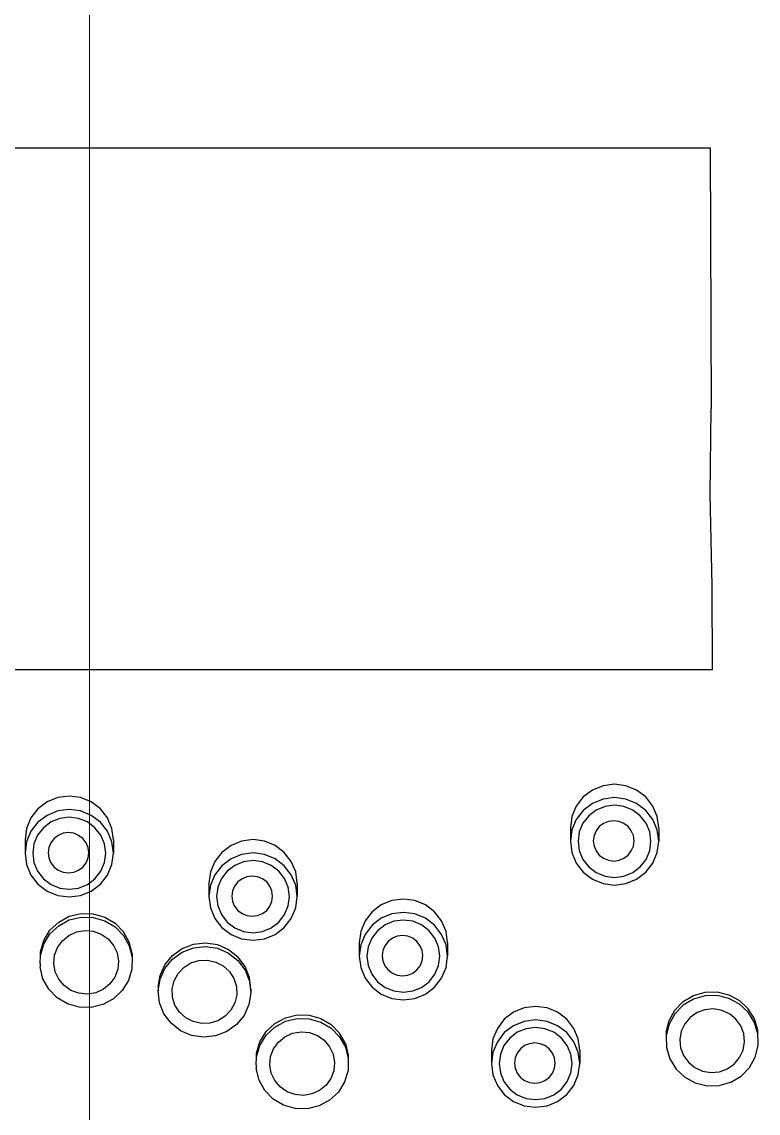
# Model space of a CAD drawing. Header units: millimetres. Extents: x 3552052 to 4144896, y -707811 to -630695.
# Drawn here: x 3697262.9 to 3697389.6, y -683489.4 to -683301.6 of the extents above; entities that cross this region are included whole.
import ezdxf

# ---------------------------------------------------------------- set-up
doc = ezdxf.new("R2010")
doc.units = ezdxf.units.MM
doc.header["$LTSCALE"] = 6
doc.header["$MEASUREMENT"] = 0
doc.layers.add('ELE-4M UPS P.SB', color=3, linetype='CONTINUOUS', lineweight=0)
doc.layers.add('EQP', color=6, linetype='CONTINUOUS', lineweight=0)

# ---------------------------------------------------------------- blocks, each defined once
blk = doc.blocks.new('2')
at = {"layer": 'ELE-4M UPS P.SB', "color": 251, "linetype": 'ByBlock'}
blk.add_line((3601460.77, -685926.45), (3601460.77, -681421.37), dxfattribs=at)

msp = doc.modelspace()

# ---------------------------------------------------------------- linework, layer by layer
at = {"layer": 'EQP', "lineweight": -3}
for p, q in [((3697217.32, -683323.28), (3697381.32, -683323.28)), ((3697381.32, -683323.28), (3697381.54, -683368.2)), ((3697381.32, -683382.88), (3697381.54, -683368.2)), ((3697381.69, -683398.69), (3697381.32, -683382.88)), ((3697381.76, -683413.12), (3697381.69, -683398.69)), ((3697381.76, -683413.12), (3697154.43, -683413.12)), ((3697362.91, -683433.07), (3697361.08, -683433.82)), ((3697364.88, -683432.81), (3697362.91, -683433.07)), ((3697366.84, -683433.07), (3697364.88, -683432.81)), ((3697368.68, -683433.82), (3697366.84, -683433.07)), ((3697269.06, -683435.12), (3697267.23, -683435.87)), ((3697271.03, -683434.86), (3697269.06, -683435.12)), ((3697272.99, -683435.12), (3697271.03, -683434.86)), ((3697274.83, -683435.87), (3697272.99, -683435.12)), ((3697359.5, -683435.01), (3697358.29, -683436.57)), ((3697361.08, -683433.82), (3697359.5, -683435.01)), ((3697362.91, -683435.37), (3697361.08, -683436.12)), ((3697364.88, -683435.12), (3697362.91, -683435.37)), ((3697366.84, -683435.37), (3697364.88, -683435.12)), ((3697368.68, -683436.12), (3697366.84, -683435.37)), ((3697370.25, -683435.01), (3697368.68, -683433.82)), ((3697371.46, -683436.57), (3697370.25, -683435.01)), ((3697265.65, -683437.06), (3697264.44, -683438.62)), ((3697267.23, -683435.87), (3697265.65, -683437.06)), ((3697271.03, -683437.16), (3697269.06, -683437.42)), ((3697272.99, -683437.42), (3697271.03, -683437.16)), ((3697276.4, -683437.06), (3697274.83, -683435.87)), ((3697277.61, -683438.62), (3697276.4, -683437.06)), ((3697358.29, -683436.57), (3697357.53, -683438.39)), ((3697361.08, -683436.12), (3697359.5, -683437.32)), ((3697361.74, -683437.26), (3697360.44, -683438.24)), ((3697363.25, -683436.64), (3697361.74, -683437.26)), ((3697364.88, -683436.43), (3697363.25, -683436.64)), ((3697366.5, -683436.64), (3697364.88, -683436.43)), ((3697368.02, -683437.26), (3697366.5, -683436.64)), ((3697369.31, -683438.24), (3697368.02, -683437.26)), ((3697370.25, -683437.32), (3697368.68, -683436.12)), ((3697372.22, -683438.39), (3697371.46, -683436.57)), ((3697264.44, -683438.62), (3697263.68, -683440.43)), ((3697267.23, -683438.17), (3697265.65, -683439.37)), ((3697269.06, -683437.42), (3697267.23, -683438.17)), ((3697269.4, -683438.69), (3697267.89, -683439.31)), ((3697271.03, -683438.48), (3697269.4, -683438.69)), ((3697272.65, -683438.69), (3697271.03, -683438.48)), ((3697274.17, -683439.31), (3697272.65, -683438.69)), ((3697274.83, -683438.17), (3697272.99, -683437.42)), ((3697276.4, -683439.37), (3697274.83, -683438.17)), ((3697278.37, -683440.43), (3697277.61, -683438.62)), ((3697357.53, -683438.39), (3697357.28, -683440.33)), ((3697358.29, -683438.88), (3697357.53, -683440.69)), ((3697359.5, -683437.32), (3697358.29, -683438.88)), ((3697360.44, -683438.24), (3697359.44, -683439.53)), ((3697364.74, -683439.09), (3697363.83, -683439.21)), ((3697365.65, -683439.21), (3697364.74, -683439.09)), ((3697370.31, -683439.53), (3697369.31, -683438.24)), ((3697371.46, -683438.88), (3697370.25, -683437.32)), ((3697372.22, -683440.69), (3697371.46, -683438.88)), ((3697372.48, -683440.33), (3697372.22, -683438.39)), ((3697263.68, -683440.43), (3697263.43, -683442.38)), ((3697264.44, -683440.92), (3697263.68, -683442.74)), ((3697265.65, -683439.37), (3697264.44, -683440.92)), ((3697266.59, -683440.29), (3697265.59, -683441.58)), ((3697267.89, -683439.31), (3697266.59, -683440.29)), ((3697275.46, -683440.29), (3697274.17, -683439.31)), ((3697276.46, -683441.58), (3697275.46, -683440.29)), ((3697277.61, -683440.92), (3697276.4, -683439.37)), ((3697278.37, -683442.74), (3697277.61, -683440.92)), ((3697278.63, -683442.38), (3697278.37, -683440.43)), ((3697357.28, -683440.33), (3697357.28, -683442.64)), ((3697357.53, -683440.69), (3697357.28, -683442.64)), ((3697358.81, -683441.03), (3697358.6, -683442.64)), ((3697359.44, -683439.53), (3697358.81, -683441.03)), ((3697361.7, -683440.83), (3697361.35, -683441.66)), ((3697362.26, -683440.11), (3697361.7, -683440.83)), ((3697362.99, -683439.56), (3697362.26, -683440.11)), ((3697363.83, -683439.21), (3697362.99, -683439.56)), ((3697366.49, -683439.56), (3697365.65, -683439.21)), ((3697367.22, -683440.11), (3697366.49, -683439.56)), ((3697367.77, -683440.83), (3697367.22, -683440.11)), ((3697368.12, -683441.66), (3697367.77, -683440.83)), ((3697370.94, -683441.03), (3697370.31, -683439.53)), ((3697371.15, -683442.64), (3697370.94, -683441.03)), ((3697372.48, -683442.64), (3697372.22, -683440.69)), ((3697372.48, -683440.33), (3697372.48, -683442.64)), ((3697263.43, -683442.38), (3697263.43, -683444.68)), ((3697263.68, -683442.74), (3697263.43, -683444.68)), ((3697265.59, -683441.58), (3697264.96, -683443.08)), ((3697267.85, -683442.88), (3697267.5, -683443.71)), ((3697268.41, -683442.16), (3697267.85, -683442.88)), ((3697269.14, -683441.61), (3697268.41, -683442.16)), ((3697269.98, -683441.26), (3697269.14, -683441.61)), ((3697270.89, -683441.14), (3697269.98, -683441.26)), ((3697271.8, -683441.26), (3697270.89, -683441.14)), ((3697272.64, -683441.61), (3697271.8, -683441.26)), ((3697273.37, -683442.16), (3697272.64, -683441.61)), ((3697273.92, -683442.88), (3697273.37, -683442.16)), ((3697274.27, -683443.71), (3697273.92, -683442.88)), ((3697277.09, -683443.08), (3697276.46, -683441.58)), ((3697278.63, -683444.68), (3697278.37, -683442.74)), ((3697278.63, -683442.38), (3697278.63, -683444.68)), ((3697300.7, -683442.59), (3697298.87, -683443.34)), ((3697302.67, -683442.34), (3697300.7, -683442.59)), ((3697304.63, -683442.59), (3697302.67, -683442.34)), ((3697306.47, -683443.34), (3697304.63, -683442.59)), ((3697357.28, -683442.64), (3697357.53, -683444.58)), ((3697358.6, -683442.64), (3697358.81, -683444.24)), ((3697361.35, -683441.66), (3697361.23, -683442.56)), ((3697361.23, -683442.56), (3697361.35, -683443.46)), ((3697368.24, -683442.56), (3697368.12, -683441.66)), ((3697368.12, -683443.46), (3697368.24, -683442.56)), ((3697370.94, -683444.24), (3697371.15, -683442.64)), ((3697372.22, -683444.58), (3697372.48, -683442.64)), ((3697263.43, -683444.68), (3697263.68, -683446.63)), ((3697264.96, -683443.08), (3697264.75, -683444.68)), ((3697264.75, -683444.68), (3697264.96, -683446.29)), ((3697267.5, -683443.71), (3697267.38, -683444.61)), ((3697267.38, -683444.61), (3697267.5, -683445.51)), ((3697274.39, -683444.61), (3697274.27, -683443.71)), ((3697274.27, -683445.51), (3697274.39, -683444.61)), ((3697277.3, -683444.68), (3697277.09, -683443.08)), ((3697277.09, -683446.29), (3697277.3, -683444.68)), ((3697278.37, -683446.63), (3697278.63, -683444.68)), ((3697297.29, -683444.54), (3697296.08, -683446.1)), ((3697298.87, -683443.34), (3697297.29, -683444.54)), ((3697302.67, -683444.64), (3697300.7, -683444.9)), ((3697304.63, -683444.9), (3697302.67, -683444.64)), ((3697308.04, -683444.54), (3697306.47, -683443.34)), ((3697309.25, -683446.1), (3697308.04, -683444.54)), ((3697357.53, -683444.58), (3697358.29, -683446.4)), ((3697358.81, -683444.24), (3697359.44, -683445.74)), ((3697361.35, -683443.46), (3697361.7, -683444.29)), ((3697361.7, -683444.29), (3697362.26, -683445.01)), ((3697367.22, -683445.01), (3697367.77, -683444.29)), ((3697367.77, -683444.29), (3697368.12, -683443.46)), ((3697370.31, -683445.74), (3697370.94, -683444.24)), ((3697371.46, -683446.4), (3697372.22, -683444.58)), ((3697263.68, -683446.63), (3697264.44, -683448.44)), ((3697264.96, -683446.29), (3697265.59, -683447.79)), ((3697267.5, -683445.51), (3697267.85, -683446.34)), ((3697267.85, -683446.34), (3697268.41, -683447.06)), ((3697273.37, -683447.06), (3697273.92, -683446.34)), ((3697273.92, -683446.34), (3697274.27, -683445.51)), ((3697276.46, -683447.79), (3697277.09, -683446.29)), ((3697277.61, -683448.44), (3697278.37, -683446.63)), ((3697296.08, -683446.1), (3697295.32, -683447.91)), ((3697298.87, -683445.65), (3697297.29, -683446.84)), ((3697300.7, -683444.9), (3697298.87, -683445.65)), ((3697301.04, -683446.16), (3697299.53, -683446.78)), ((3697302.67, -683445.95), (3697301.04, -683446.16)), ((3697304.29, -683446.16), (3697302.67, -683445.95)), ((3697305.8, -683446.78), (3697304.29, -683446.16)), ((3697306.47, -683445.65), (3697304.63, -683444.9)), ((3697308.04, -683446.84), (3697306.47, -683445.65)), ((3697310.01, -683447.91), (3697309.25, -683446.1)), ((3697358.29, -683446.4), (3697359.5, -683447.95)), ((3697359.44, -683445.74), (3697360.44, -683447.03)), ((3697362.26, -683445.01), (3697362.99, -683445.56)), ((3697362.99, -683445.56), (3697363.83, -683445.91)), ((3697363.83, -683445.91), (3697364.74, -683446.03)), ((3697364.74, -683446.03), (3697365.65, -683445.91)), ((3697365.65, -683445.91), (3697366.49, -683445.56)), ((3697366.49, -683445.56), (3697367.22, -683445.01)), ((3697369.31, -683447.03), (3697370.31, -683445.74)), ((3697370.25, -683447.95), (3697371.46, -683446.4)), ((3697264.44, -683448.44), (3697265.65, -683450)), ((3697265.59, -683447.79), (3697266.59, -683449.07)), ((3697268.41, -683447.06), (3697269.14, -683447.61)), ((3697269.14, -683447.61), (3697269.98, -683447.96)), ((3697269.98, -683447.96), (3697270.89, -683448.08)), ((3697270.89, -683448.08), (3697271.8, -683447.96)), ((3697271.8, -683447.96), (3697272.64, -683447.61)), ((3697272.64, -683447.61), (3697273.37, -683447.06)), ((3697275.46, -683449.07), (3697276.46, -683447.79)), ((3697276.4, -683450), (3697277.61, -683448.44)), ((3697295.32, -683447.91), (3697295.06, -683449.86)), ((3697296.08, -683448.4), (3697295.32, -683450.21)), ((3697297.29, -683446.84), (3697296.08, -683448.4)), ((3697298.23, -683447.77), (3697297.23, -683449.06)), ((3697299.53, -683446.78), (3697298.23, -683447.77)), ((3697307.1, -683447.77), (3697305.8, -683446.78)), ((3697308.1, -683449.06), (3697307.1, -683447.77)), ((3697309.25, -683448.4), (3697308.04, -683446.84)), ((3697310.01, -683450.21), (3697309.25, -683448.4)), ((3697310.27, -683449.86), (3697310.01, -683447.91)), ((3697359.5, -683447.95), (3697361.08, -683449.15)), ((3697360.44, -683447.03), (3697361.74, -683448.01)), ((3697361.74, -683448.01), (3697363.25, -683448.63)), ((3697366.5, -683448.63), (3697368.02, -683448.01)), ((3697368.02, -683448.01), (3697369.31, -683447.03)), ((3697368.68, -683449.15), (3697370.25, -683447.95)), ((3697265.65, -683450), (3697267.23, -683451.2)), ((3697266.59, -683449.07), (3697267.89, -683450.06)), ((3697267.89, -683450.06), (3697269.4, -683450.68)), ((3697272.65, -683450.68), (3697274.17, -683450.06)), ((3697274.17, -683450.06), (3697275.46, -683449.07)), ((3697274.83, -683451.2), (3697276.4, -683450)), ((3697295.06, -683449.86), (3697295.06, -683452.16)), ((3697295.32, -683450.21), (3697295.06, -683452.16)), ((3697297.23, -683449.06), (3697296.6, -683450.55)), ((3697299.49, -683450.35), (3697299.14, -683451.19)), ((3697300.05, -683449.63), (3697299.49, -683450.35)), ((3697300.78, -683449.08), (3697300.05, -683449.63)), ((3697301.62, -683448.74), (3697300.78, -683449.08)), ((3697302.53, -683448.62), (3697301.62, -683448.74)), ((3697303.44, -683448.74), (3697302.53, -683448.62)), ((3697304.28, -683449.08), (3697303.44, -683448.74)), ((3697305.01, -683449.63), (3697304.28, -683449.08)), ((3697305.56, -683450.35), (3697305.01, -683449.63)), ((3697305.91, -683451.19), (3697305.56, -683450.35)), ((3697308.73, -683450.55), (3697308.1, -683449.06)), ((3697310.27, -683452.16), (3697310.01, -683450.21)), ((3697310.27, -683449.86), (3697310.27, -683452.16)), ((3697361.08, -683449.15), (3697362.91, -683449.9)), ((3697362.91, -683449.9), (3697364.88, -683450.16)), ((3697363.25, -683448.63), (3697364.88, -683448.84)), ((3697364.88, -683448.84), (3697366.5, -683448.63)), ((3697364.88, -683450.16), (3697366.84, -683449.9)), ((3697366.84, -683449.9), (3697368.68, -683449.15)), ((3697267.23, -683451.2), (3697269.06, -683451.95)), ((3697269.06, -683451.95), (3697271.03, -683452.2)), ((3697269.4, -683450.68), (3697271.03, -683450.89)), ((3697271.03, -683450.89), (3697272.65, -683450.68)), ((3697271.03, -683452.2), (3697272.99, -683451.95)), ((3697272.99, -683451.95), (3697274.83, -683451.2)), ((3697295.06, -683452.16), (3697295.32, -683454.11)), ((3697296.6, -683450.55), (3697296.39, -683452.16)), ((3697296.39, -683452.16), (3697296.6, -683453.77)), ((3697299.14, -683451.19), (3697299.02, -683452.08)), ((3697299.02, -683452.08), (3697299.14, -683452.98)), ((3697306.03, -683452.08), (3697305.91, -683451.19)), ((3697305.91, -683452.98), (3697306.03, -683452.08)), ((3697308.94, -683452.16), (3697308.73, -683450.55)), ((3697308.73, -683453.77), (3697308.94, -683452.16)), ((3697310.01, -683454.11), (3697310.27, -683452.16)), ((3697295.32, -683454.11), (3697296.08, -683455.92)), ((3697296.6, -683453.77), (3697297.23, -683455.26)), ((3697299.14, -683452.98), (3697299.49, -683453.82)), ((3697299.49, -683453.82), (3697300.05, -683454.54)), ((3697305.01, -683454.54), (3697305.56, -683453.82)), ((3697305.56, -683453.82), (3697305.91, -683452.98)), ((3697308.1, -683455.26), (3697308.73, -683453.77)), ((3697309.25, -683455.92), (3697310.01, -683454.11)), ((3697324.74, -683453.59), (3697323.16, -683454.79)), ((3697326.57, -683452.84), (3697324.74, -683453.59)), ((3697328.54, -683452.58), (3697326.57, -683452.84)), ((3697330.51, -683452.84), (3697328.54, -683452.58)), ((3697332.34, -683453.59), (3697330.51, -683452.84)), ((3697333.91, -683454.79), (3697332.34, -683453.59)), ((3697269.21, -683456.54), (3697271.04, -683455.55)), ((3697271.04, -683455.55), (3697273.06, -683455.07)), ((3697271.04, -683456.18), (3697273.06, -683455.69)), ((3697273.06, -683455.07), (3697275.14, -683455.11)), ((3697273.06, -683455.69), (3697275.14, -683455.73)), ((3697275.14, -683455.11), (3697277.13, -683455.68)), ((3697275.14, -683455.73), (3697277.13, -683456.3)), ((3697277.13, -683455.68), (3697278.91, -683456.73)), ((3697296.08, -683455.92), (3697297.29, -683457.48)), ((3697297.23, -683455.26), (3697298.23, -683456.55)), ((3697300.05, -683454.54), (3697300.78, -683455.09)), ((3697300.78, -683455.09), (3697301.62, -683455.43)), ((3697301.62, -683455.43), (3697302.53, -683455.55)), ((3697302.53, -683455.55), (3697303.44, -683455.43)), ((3697303.44, -683455.43), (3697304.28, -683455.09)), ((3697304.28, -683455.09), (3697305.01, -683454.54)), ((3697307.1, -683456.55), (3697308.1, -683455.26)), ((3697308.04, -683457.48), (3697309.25, -683455.92)), ((3697323.16, -683454.79), (3697321.96, -683456.34)), ((3697324.74, -683455.89), (3697323.16, -683457.09)), ((3697326.57, -683455.14), (3697324.74, -683455.89)), ((3697328.54, -683454.89), (3697326.57, -683455.14)), ((3697330.51, -683455.14), (3697328.54, -683454.89)), ((3697332.34, -683455.89), (3697330.51, -683455.14)), ((3697333.91, -683457.09), (3697332.34, -683455.89)), ((3697335.12, -683456.34), (3697333.91, -683454.79)), ((3697267.71, -683457.95), (3697269.21, -683456.54)), ((3697267.71, -683458.58), (3697269.21, -683457.16)), ((3697269.21, -683457.16), (3697271.04, -683456.18)), ((3697277.13, -683456.3), (3697278.91, -683457.36)), ((3697280.36, -683458.21), (3697278.91, -683456.73)), ((3697278.91, -683457.36), (3697280.36, -683458.83)), ((3697297.29, -683457.48), (3697298.87, -683458.67)), ((3697298.23, -683456.55), (3697299.53, -683457.54)), ((3697299.53, -683457.54), (3697301.04, -683458.16)), ((3697304.29, -683458.16), (3697305.8, -683457.54)), ((3697305.8, -683457.54), (3697307.1, -683456.55)), ((3697306.47, -683458.67), (3697308.04, -683457.48)), ((3697321.96, -683456.34), (3697321.2, -683458.16)), ((3697323.16, -683457.09), (3697321.96, -683458.65)), ((3697325.4, -683457.03), (3697324.1, -683458.02)), ((3697326.92, -683456.41), (3697325.4, -683457.03)), ((3697328.54, -683456.2), (3697326.92, -683456.41)), ((3697330.16, -683456.41), (3697328.54, -683456.2)), ((3697331.68, -683457.03), (3697330.16, -683456.41)), ((3697332.98, -683458.02), (3697331.68, -683457.03)), ((3697335.12, -683458.65), (3697333.91, -683457.09)), ((3697335.88, -683458.16), (3697335.12, -683456.34)), ((3697266.06, -683461.66), (3697266.64, -683459.7)), ((3697266.64, -683459.7), (3697267.71, -683457.95)), ((3697266.64, -683460.32), (3697267.71, -683458.58)), ((3697269, -683460.91), (3697269.84, -683459.74)), ((3697269.84, -683459.74), (3697270.96, -683458.83)), ((3697270.96, -683458.83), (3697272.29, -683458.23)), ((3697272.29, -683458.23), (3697273.72, -683457.99)), ((3697273.72, -683457.99), (3697275.17, -683458.13)), ((3697275.17, -683458.13), (3697276.54, -683458.62)), ((3697276.54, -683458.62), (3697277.72, -683459.45)), ((3697277.72, -683459.45), (3697278.65, -683460.55)), ((3697281.36, -683459.99), (3697280.36, -683458.21)), ((3697280.36, -683458.83), (3697281.36, -683460.62)), ((3697298.87, -683458.67), (3697300.7, -683459.42)), ((3697300.7, -683459.42), (3697302.67, -683459.68)), ((3697301.04, -683458.16), (3697302.67, -683458.37)), ((3697302.67, -683458.37), (3697304.29, -683458.16)), ((3697302.67, -683459.68), (3697304.63, -683459.42)), ((3697304.63, -683459.42), (3697306.47, -683458.67)), ((3697321.2, -683458.16), (3697320.94, -683460.1)), ((3697321.96, -683458.65), (3697321.2, -683460.46)), ((3697323.1, -683459.3), (3697322.48, -683460.8)), ((3697324.1, -683458.02), (3697323.1, -683459.3)), ((3697326.65, -683459.33), (3697325.92, -683459.88)), ((3697327.49, -683458.98), (3697326.65, -683459.33)), ((3697328.4, -683458.87), (3697327.49, -683458.98)), ((3697329.31, -683458.98), (3697328.4, -683458.87)), ((3697330.15, -683459.33), (3697329.31, -683458.98)), ((3697330.88, -683459.88), (3697330.15, -683459.33)), ((3697333.97, -683459.3), (3697332.98, -683458.02)), ((3697334.6, -683460.8), (3697333.97, -683459.3)), ((3697335.88, -683460.46), (3697335.12, -683458.65)), ((3697336.14, -683460.1), (3697335.88, -683458.16)), ((3697266.06, -683462.28), (3697266.64, -683460.32)), ((3697266.06, -683462.28), (3697266.06, -683461.66)), ((3697268.49, -683462.25), (3697269, -683460.91)), ((3697278.65, -683460.55), (3697279.26, -683461.84)), ((3697281.85, -683461.97), (3697281.36, -683459.99)), ((3697281.36, -683460.62), (3697281.85, -683462.6)), ((3697288.79, -683462.29), (3697290.46, -683461.08)), ((3697290.46, -683461.08), (3697292.4, -683460.34)), ((3697290.46, -683461.71), (3697292.4, -683460.97)), ((3697292.4, -683460.34), (3697294.47, -683460.12)), ((3697292.4, -683460.97), (3697294.47, -683460.74)), ((3697294.47, -683460.12), (3697296.52, -683460.42)), ((3697294.47, -683460.74), (3697296.52, -683461.05)), ((3697296.52, -683460.42), (3697298.43, -683461.24)), ((3697296.52, -683461.05), (3697298.43, -683461.87)), ((3697298.43, -683461.24), (3697300.05, -683462.52)), ((3697320.94, -683460.1), (3697320.94, -683462.41)), ((3697321.2, -683460.46), (3697320.94, -683462.41)), ((3697322.48, -683460.8), (3697322.26, -683462.41)), ((3697325.02, -683461.43), (3697324.9, -683462.33)), ((3697325.37, -683460.6), (3697325.02, -683461.43)), ((3697325.92, -683459.88), (3697325.37, -683460.6)), ((3697331.44, -683460.6), (3697330.88, -683459.88)), ((3697331.79, -683461.43), (3697331.44, -683460.6)), ((3697331.91, -683462.33), (3697331.79, -683461.43)), ((3697334.82, -683462.41), (3697334.6, -683460.8)), ((3697336.14, -683462.41), (3697335.88, -683460.46)), ((3697336.14, -683460.1), (3697336.14, -683462.41)), ((3697266.01, -683463.69), (3697266.06, -683462.28)), ((3697268.36, -683463.67), (3697268.49, -683462.25)), ((3697279.26, -683461.84), (3697279.51, -683463.25)), ((3697279.51, -683463.25), (3697279.37, -683464.67)), ((3697281.85, -683462.6), (3697281.81, -683464.64)), ((3697281.85, -683461.97), (3697281.85, -683462.6)), ((3697287.48, -683463.88), (3697288.79, -683462.29)), ((3697287.48, -683464.51), (3697288.79, -683462.92)), ((3697288.79, -683462.92), (3697290.46, -683461.71)), ((3697291.97, -683463.58), (3697293.36, -683463.16)), ((3697293.36, -683463.16), (3697294.82, -683463.11)), ((3697294.82, -683463.11), (3697296.24, -683463.42)), ((3697296.24, -683463.42), (3697297.53, -683464.09)), ((3697298.43, -683461.87), (3697300.05, -683463.14)), ((3697301.29, -683464.16), (3697300.05, -683462.52)), ((3697300.05, -683463.14), (3697301.29, -683464.79)), ((3697320.94, -683462.41), (3697321.2, -683464.35)), ((3697322.26, -683462.41), (3697322.48, -683464.01)), ((3697324.9, -683462.33), (3697325.02, -683463.23)), ((3697325.02, -683463.23), (3697325.37, -683464.07)), ((3697331.44, -683464.07), (3697331.79, -683463.23)), ((3697331.79, -683463.23), (3697331.91, -683462.33)), ((3697334.6, -683464.01), (3697334.82, -683462.41)), ((3697335.88, -683464.35), (3697336.14, -683462.41)), ((3697266.01, -683463.69), (3697266.01, -683464.32)), ((3697266.51, -683466.3), (3697266.01, -683464.32)), ((3697268.6, -683465.08), (3697268.36, -683463.67)), ((3697269.21, -683466.37), (3697268.6, -683465.08)), ((3697279.37, -683464.67), (3697278.87, -683466.01)), ((3697281.81, -683464.64), (3697281.23, -683466.6)), ((3697286.65, -683465.75), (3697287.48, -683463.88)), ((3697286.65, -683466.38), (3697287.48, -683464.51)), ((3697289.07, -683466.66), (3697289.75, -683465.39)), ((3697289.75, -683465.39), (3697290.74, -683464.34)), ((3697290.74, -683464.34), (3697291.97, -683463.58)), ((3697297.53, -683464.09), (3697298.6, -683465.06)), ((3697298.6, -683465.06), (3697299.37, -683466.27)), ((3697302.04, -683466.06), (3697301.29, -683464.16)), ((3697301.29, -683464.79), (3697302.04, -683466.69)), ((3697321.2, -683464.35), (3697321.96, -683466.17)), ((3697322.48, -683464.01), (3697323.1, -683465.51)), ((3697325.37, -683464.07), (3697325.92, -683464.78)), ((3697325.92, -683464.78), (3697326.65, -683465.33)), ((3697326.65, -683465.33), (3697327.49, -683465.68)), ((3697329.31, -683465.68), (3697330.15, -683465.33)), ((3697330.15, -683465.33), (3697330.88, -683464.78)), ((3697330.88, -683464.78), (3697331.44, -683464.07)), ((3697333.97, -683465.51), (3697334.6, -683464.01)), ((3697335.12, -683466.17), (3697335.88, -683464.35)), ((3697267.51, -683468.09), (3697266.51, -683466.3)), ((3697270.14, -683467.47), (3697269.21, -683466.37)), ((3697278.03, -683467.18), (3697276.91, -683468.09)), ((3697278.87, -683466.01), (3697278.03, -683467.18)), ((3697281.23, -683466.6), (3697280.15, -683468.34)), ((3697286.34, -683467.77), (3697286.65, -683465.75)), ((3697286.34, -683468.39), (3697286.65, -683466.38)), ((3697288.75, -683468.05), (3697289.07, -683466.66)), ((3697299.37, -683466.27), (3697299.8, -683467.63)), ((3697302.27, -683468.09), (3697302.04, -683466.06)), ((3697302.04, -683466.69), (3697302.27, -683468.71)), ((3697321.96, -683466.17), (3697323.16, -683467.72)), ((3697323.1, -683465.51), (3697324.1, -683466.8)), ((3697324.1, -683466.8), (3697325.4, -683467.78)), ((3697327.49, -683465.68), (3697328.4, -683465.8)), ((3697328.4, -683465.8), (3697329.31, -683465.68)), ((3697331.68, -683467.78), (3697332.98, -683466.8)), ((3697332.98, -683466.8), (3697333.97, -683465.51)), ((3697333.91, -683467.72), (3697335.12, -683466.17)), ((3697268.95, -683469.56), (3697267.51, -683468.09)), ((3697271.33, -683468.3), (3697270.14, -683467.47)), ((3697272.7, -683468.79), (3697271.33, -683468.3)), ((3697274.15, -683468.93), (3697272.7, -683468.79)), ((3697275.58, -683468.69), (3697274.15, -683468.93)), ((3697276.91, -683468.09), (3697275.58, -683468.69)), ((3697280.15, -683468.34), (3697278.65, -683469.76)), ((3697286.34, -683467.77), (3697286.34, -683468.39)), ((3697286.56, -683470.42), (3697286.34, -683468.39)), ((3697288.8, -683469.47), (3697288.75, -683468.05)), ((3697299.86, -683469.06), (3697299.53, -683470.45)), ((3697299.8, -683467.63), (3697299.86, -683469.06)), ((3697302.27, -683468.71), (3697301.96, -683470.73)), ((3697302.27, -683468.09), (3697302.27, -683468.71)), ((3697323.16, -683467.72), (3697324.74, -683468.92)), ((3697324.74, -683468.92), (3697326.57, -683469.67)), ((3697325.4, -683467.78), (3697326.92, -683468.4)), ((3697326.92, -683468.4), (3697328.54, -683468.62)), ((3697328.54, -683468.62), (3697330.16, -683468.4)), ((3697330.16, -683468.4), (3697331.68, -683467.78)), ((3697330.51, -683469.67), (3697332.34, -683468.92)), ((3697332.34, -683468.92), (3697333.91, -683467.72)), ((3697376.7, -683470.23), (3697378.48, -683469.17)), ((3697378.48, -683469.17), (3697380.48, -683468.6)), ((3697380.48, -683468.6), (3697382.56, -683468.56)), ((3697382.56, -683469.19), (3697380.48, -683469.23)), ((3697382.56, -683468.56), (3697384.58, -683469.05)), ((3697384.58, -683469.67), (3697382.56, -683469.19)), ((3697384.58, -683469.05), (3697386.4, -683470.03)), ((3697270.73, -683470.62), (3697268.95, -683469.56)), ((3697272.73, -683471.18), (3697270.73, -683470.62)), ((3697276.83, -683470.74), (3697274.81, -683471.23)), ((3697278.65, -683469.76), (3697276.83, -683470.74)), ((3697287.32, -683472.32), (3697286.56, -683470.42)), ((3697289.23, -683470.84), (3697288.8, -683469.47)), ((3697290.01, -683472.05), (3697289.23, -683470.84)), ((3697299.53, -683470.45), (3697298.86, -683471.72)), ((3697301.96, -683470.73), (3697301.12, -683472.6)), ((3697326.57, -683469.67), (3697328.54, -683469.93)), ((3697328.54, -683469.93), (3697330.51, -683469.67)), ((3697351.29, -683471.07), (3697349.32, -683471.32)), ((3697353.26, -683471.32), (3697351.29, -683471.07)), ((3697375.26, -683471.7), (3697376.7, -683470.23)), ((3697376.7, -683470.85), (3697375.26, -683472.33)), ((3697378.48, -683469.8), (3697376.7, -683470.85)), ((3697380.48, -683469.23), (3697378.48, -683469.8)), ((3697386.4, -683470.66), (3697384.58, -683469.67)), ((3697386.4, -683470.03), (3697387.9, -683471.45)), ((3697387.9, -683472.07), (3697386.4, -683470.66)), ((3697274.81, -683471.23), (3697272.73, -683471.18)), ((3697288.55, -683473.96), (3697287.32, -683472.32)), ((3697291.08, -683473.02), (3697290.01, -683472.05)), ((3697297.87, -683472.76), (3697296.63, -683473.52)), ((3697298.86, -683471.72), (3697297.87, -683472.76)), ((3697301.12, -683472.6), (3697299.82, -683474.19)), ((3697308.24, -683473), (3697310.26, -683472.51)), ((3697310.26, -683472.51), (3697312.34, -683472.55)), ((3697312.34, -683472.55), (3697314.33, -683473.12)), ((3697347.49, -683472.07), (3697345.91, -683473.27)), ((3697349.32, -683471.32), (3697347.49, -683472.07)), ((3697355.09, -683472.07), (3697353.26, -683471.32)), ((3697356.66, -683473.27), (3697355.09, -683472.07)), ((3697374.26, -683473.49), (3697375.26, -683471.7)), ((3697375.26, -683472.33), (3697374.26, -683474.11)), ((3697377.89, -683472.94), (3697376.96, -683474.04)), ((3697379.08, -683472.12), (3697377.89, -683472.94)), ((3697380.44, -683471.62), (3697379.08, -683472.12)), ((3697381.89, -683471.49), (3697380.44, -683471.62)), ((3697383.33, -683471.73), (3697381.89, -683471.49)), ((3697384.65, -683472.33), (3697383.33, -683471.73)), ((3697385.77, -683473.24), (3697384.65, -683472.33)), ((3697388.98, -683473.19), (3697387.9, -683471.45)), ((3697388.98, -683473.82), (3697387.9, -683472.07)), ((3697290.18, -683475.24), (3697288.55, -683473.96)), ((3697292.37, -683473.68), (3697291.08, -683473.02)), ((3697293.79, -683474), (3697292.37, -683473.68)), ((3697295.24, -683473.95), (3697293.79, -683474)), ((3697296.63, -683473.52), (3697295.24, -683473.95)), ((3697299.82, -683474.19), (3697298.14, -683475.4)), ((3697304.91, -683475.39), (3697306.41, -683473.98)), ((3697304.91, -683476.02), (3697306.41, -683474.61)), ((3697306.41, -683473.98), (3697308.24, -683473)), ((3697306.41, -683474.61), (3697308.24, -683473.62)), ((3697308.24, -683473.62), (3697310.26, -683473.14)), ((3697310.26, -683473.14), (3697312.34, -683473.18)), ((3697312.34, -683473.18), (3697314.33, -683473.75)), ((3697314.33, -683473.12), (3697316.11, -683474.18)), ((3697314.33, -683473.75), (3697316.11, -683474.8)), ((3697317.55, -683475.65), (3697316.11, -683474.18)), ((3697316.11, -683474.8), (3697317.55, -683476.28)), ((3697344.71, -683474.83), (3697343.95, -683476.64)), ((3697345.91, -683473.27), (3697344.71, -683474.83)), ((3697347.49, -683474.38), (3697345.91, -683475.57)), ((3697349.32, -683473.63), (3697347.49, -683474.38)), ((3697351.29, -683473.37), (3697349.32, -683473.63)), ((3697351.29, -683474.68), (3697349.66, -683474.89)), ((3697353.26, -683473.63), (3697351.29, -683473.37)), ((3697352.91, -683474.89), (3697351.29, -683474.68)), ((3697355.09, -683474.38), (3697353.26, -683473.63)), ((3697356.66, -683475.57), (3697355.09, -683474.38)), ((3697357.87, -683474.83), (3697356.66, -683473.27)), ((3697358.63, -683476.64), (3697357.87, -683474.83)), ((3697373.76, -683475.47), (3697374.26, -683473.49)), ((3697374.26, -683474.11), (3697373.76, -683476.09)), ((3697376.96, -683474.04), (3697376.35, -683475.34)), ((3697386.62, -683474.4), (3697385.77, -683473.24)), ((3697387.12, -683475.74), (3697386.62, -683474.4)), ((3697389.56, -683475.15), (3697388.98, -683473.19)), ((3697389.56, -683475.78), (3697388.98, -683473.82)), ((3697292.08, -683476.06), (3697290.18, -683475.24)), ((3697294.14, -683476.37), (3697292.08, -683476.06)), ((3697296.21, -683476.14), (3697294.14, -683476.37)), ((3697298.14, -683475.4), (3697296.21, -683476.14)), ((3697303.84, -683477.14), (3697304.91, -683475.39)), ((3697303.84, -683477.76), (3697304.91, -683476.02)), ((3697307.04, -683477.19), (3697308.16, -683476.27)), ((3697308.16, -683476.27), (3697309.48, -683475.68)), ((3697309.48, -683475.68), (3697310.92, -683475.44)), ((3697310.92, -683475.44), (3697312.37, -683475.57)), ((3697312.37, -683475.57), (3697313.74, -683476.06)), ((3697313.74, -683476.06), (3697314.92, -683476.89)), ((3697318.56, -683477.44), (3697317.55, -683475.65)), ((3697317.55, -683476.28), (3697318.56, -683478.06)), ((3697343.95, -683476.64), (3697343.69, -683478.59)), ((3697345.91, -683475.57), (3697344.71, -683477.13)), ((3697346.85, -683476.5), (3697345.85, -683477.79)), ((3697348.15, -683475.51), (3697346.85, -683476.5)), ((3697349.66, -683474.89), (3697348.15, -683475.51)), ((3697354.43, -683475.51), (3697352.91, -683474.89)), ((3697355.73, -683476.5), (3697354.43, -683475.51)), ((3697356.72, -683477.79), (3697355.73, -683476.5)), ((3697357.87, -683477.13), (3697356.66, -683475.57)), ((3697358.89, -683478.59), (3697358.63, -683476.64)), ((3697373.76, -683475.47), (3697373.76, -683476.09)), ((3697373.76, -683476.09), (3697373.8, -683478.13)), ((3697376.35, -683475.34), (3697376.11, -683476.75)), ((3697387.26, -683477.16), (3697387.12, -683475.74)), ((3697389.56, -683475.78), (3697389.56, -683475.15)), ((3697389.6, -683477.19), (3697389.56, -683475.78)), ((3697303.26, -683479.1), (3697303.84, -683477.14)), ((3697303.26, -683479.72), (3697303.84, -683477.76)), ((3697305.69, -683479.69), (3697306.2, -683478.35)), ((3697306.2, -683478.35), (3697307.04, -683477.19)), ((3697314.92, -683476.89), (3697315.85, -683477.99)), ((3697315.85, -683477.99), (3697316.46, -683479.29)), ((3697318.56, -683477.44), (3697319.05, -683479.42)), ((3697318.56, -683478.06), (3697319.05, -683480.04)), ((3697343.69, -683478.59), (3697343.69, -683480.89)), ((3697344.71, -683477.13), (3697343.95, -683478.94)), ((3697345.85, -683477.79), (3697345.23, -683479.28)), ((3697348.67, -683478.36), (3697348.12, -683479.08)), ((3697349.4, -683477.81), (3697348.67, -683478.36)), ((3697350.24, -683477.47), (3697349.4, -683477.81)), ((3697351.15, -683477.35), (3697350.24, -683477.47)), ((3697352.06, -683477.47), (3697351.15, -683477.35)), ((3697352.9, -683477.81), (3697352.06, -683477.47)), ((3697353.63, -683478.36), (3697352.9, -683477.81)), ((3697354.19, -683479.08), (3697353.63, -683478.36)), ((3697357.35, -683479.28), (3697356.72, -683477.79)), ((3697358.63, -683478.94), (3697357.87, -683477.13)), ((3697358.89, -683478.59), (3697358.89, -683480.89)), ((3697373.8, -683478.13), (3697374.38, -683480.09)), ((3697376.11, -683476.75), (3697376.24, -683478.17)), ((3697376.24, -683478.17), (3697376.75, -683479.51)), ((3697386.4, -683479.87), (3697387.01, -683478.57)), ((3697387.01, -683478.57), (3697387.26, -683477.16)), ((3697389.11, -683479.8), (3697389.6, -683477.81)), ((3697389.59, -683477.24), (3697389.6, -683477.19)), ((3697389.6, -683477.81), (3697389.59, -683477.24)), ((3697303.21, -683481.14), (3697303.26, -683479.72)), ((3697303.26, -683479.72), (3697303.26, -683479.1)), ((3697305.56, -683481.11), (3697305.69, -683479.69)), ((3697316.46, -683479.29), (3697316.71, -683480.69)), ((3697319.05, -683480.04), (3697319.01, -683482.08)), ((3697319.05, -683479.42), (3697319.05, -683480.04)), ((3697343.95, -683478.94), (3697343.69, -683480.89)), ((3697345.23, -683479.28), (3697345.01, -683480.89)), ((3697347.77, -683479.92), (3697347.65, -683480.82)), ((3697348.12, -683479.08), (3697347.77, -683479.92)), ((3697354.54, -683479.92), (3697354.19, -683479.08)), ((3697354.66, -683480.82), (3697354.54, -683479.92)), ((3697357.57, -683480.89), (3697357.35, -683479.28)), ((3697358.89, -683480.89), (3697358.63, -683478.94)), ((3697374.38, -683480.09), (3697375.46, -683481.84)), ((3697376.75, -683479.51), (3697377.59, -683480.67)), ((3697385.47, -683480.97), (3697386.4, -683479.87)), ((3697388.1, -683481.58), (3697389.11, -683479.8)), ((3697303.21, -683481.14), (3697303.21, -683481.76)), ((3697303.71, -683483.74), (3697303.21, -683481.76)), ((3697305.8, -683482.52), (3697305.56, -683481.11)), ((3697316.57, -683482.12), (3697316.07, -683483.46)), ((3697316.71, -683480.69), (3697316.57, -683482.12)), ((3697319.01, -683482.08), (3697318.43, -683484.04)), ((3697343.69, -683480.89), (3697343.95, -683482.84)), ((3697345.01, -683480.89), (3697345.23, -683482.5)), ((3697347.65, -683480.82), (3697347.77, -683481.71)), ((3697347.77, -683481.71), (3697348.12, -683482.55)), ((3697354.19, -683482.55), (3697354.54, -683481.71)), ((3697354.54, -683481.71), (3697354.66, -683480.82)), ((3697357.35, -683482.5), (3697357.57, -683480.89)), ((3697358.63, -683482.84), (3697358.89, -683480.89)), ((3697375.46, -683481.84), (3697376.96, -683483.25)), ((3697377.59, -683480.67), (3697378.71, -683481.58)), ((3697378.71, -683481.58), (3697380.03, -683482.18)), ((3697380.03, -683482.18), (3697381.47, -683482.42)), ((3697381.47, -683482.42), (3697382.92, -683482.29)), ((3697382.92, -683482.29), (3697384.28, -683481.79)), ((3697384.28, -683481.79), (3697385.47, -683480.97)), ((3697386.66, -683483.06), (3697388.1, -683481.58)), ((3697304.71, -683485.53), (3697303.71, -683483.74)), ((3697306.41, -683483.82), (3697305.8, -683482.52)), ((3697307.34, -683484.92), (3697306.41, -683483.82)), ((3697316.07, -683483.46), (3697315.23, -683484.62)), ((3697318.43, -683484.04), (3697317.35, -683485.79)), ((3697343.95, -683482.84), (3697344.71, -683484.65)), ((3697345.23, -683482.5), (3697345.85, -683484)), ((3697345.85, -683484), (3697346.85, -683485.28)), ((3697348.12, -683482.55), (3697348.67, -683483.27)), ((3697348.67, -683483.27), (3697349.4, -683483.82)), ((3697349.4, -683483.82), (3697350.24, -683484.16)), ((3697350.24, -683484.16), (3697351.15, -683484.28)), ((3697351.15, -683484.28), (3697352.06, -683484.16)), ((3697352.06, -683484.16), (3697352.9, -683483.82)), ((3697352.9, -683483.82), (3697353.63, -683483.27)), ((3697353.63, -683483.27), (3697354.19, -683482.55)), ((3697355.73, -683485.28), (3697356.72, -683484)), ((3697356.72, -683484), (3697357.35, -683482.5)), ((3697357.87, -683484.65), (3697358.63, -683482.84)), ((3697376.96, -683483.25), (3697378.78, -683484.23)), ((3697382.88, -683484.68), (3697384.88, -683484.11)), ((3697384.88, -683484.11), (3697386.66, -683483.06)), ((3697306.15, -683487), (3697304.71, -683485.53)), ((3697308.53, -683485.74), (3697307.34, -683484.92)), ((3697309.9, -683486.24), (3697308.53, -683485.74)), ((3697314.11, -683485.53), (3697312.78, -683486.13)), ((3697315.23, -683484.62), (3697314.11, -683485.53)), ((3697317.35, -683485.79), (3697315.85, -683487.2)), ((3697344.71, -683484.65), (3697345.91, -683486.21)), ((3697346.85, -683485.28), (3697348.15, -683486.27)), ((3697354.43, -683486.27), (3697355.73, -683485.28)), ((3697356.66, -683486.21), (3697357.87, -683484.65)), ((3697378.78, -683484.23), (3697380.8, -683484.72)), ((3697380.8, -683484.72), (3697382.88, -683484.68)), ((3697307.93, -683488.06), (3697306.15, -683487)), ((3697311.35, -683486.37), (3697309.9, -683486.24)), ((3697312.78, -683486.13), (3697311.35, -683486.37)), ((3697315.85, -683487.2), (3697314.03, -683488.18)), ((3697345.91, -683486.21), (3697347.49, -683487.4)), ((3697347.49, -683487.4), (3697349.32, -683488.16)), ((3697348.15, -683486.27), (3697349.66, -683486.89)), ((3697349.66, -683486.89), (3697351.29, -683487.1)), ((3697351.29, -683487.1), (3697352.91, -683486.89)), ((3697352.91, -683486.89), (3697354.43, -683486.27)), ((3697353.26, -683488.16), (3697355.09, -683487.4)), ((3697355.09, -683487.4), (3697356.66, -683486.21)), ((3697309.93, -683488.63), (3697307.93, -683488.06)), ((3697312.01, -683488.67), (3697309.93, -683488.63)), ((3697314.03, -683488.18), (3697312.01, -683488.67)), ((3697349.32, -683488.16), (3697351.29, -683488.41)), ((3697351.29, -683488.41), (3697353.26, -683488.16))]:
    msp.add_line(p, q, dxfattribs=at)

# ---------------------------------------------------------------- block references
at = {"layer": 'ELE-4M UPS P.SB', "color": 7, "lineweight": -3}
msp.add_blockref('2', (95813.75, -1499.37), dxfattribs=at)

doc.saveas('drawing.dxf')
